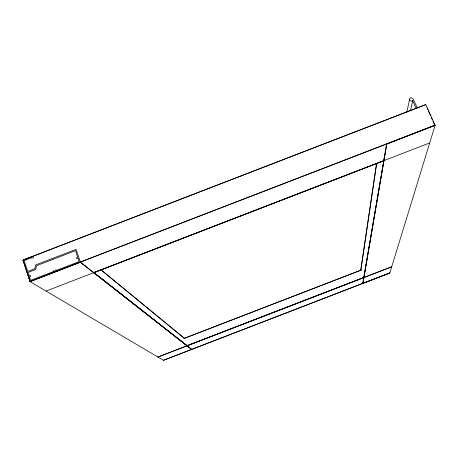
<?xml version="1.0" encoding="UTF-8"?>
<svg xmlns="http://www.w3.org/2000/svg" width="458" height="458" viewBox="0 0 458 458"><rect width="100%" height="100%" fill="white"/><g stroke="black" fill="none" stroke-linecap="round" stroke-linejoin="round"><path stroke-width="0.69" d="M80.396 262.251L76.062 249.37L35.793 264.884L34.779 268.72L27.715 271.445L24.171 260.613L31.224 257.894L33.268 258.037L32.976 256.331L22.9 260.161L30.028 281.67L80.35 262.274L191.667 349.305M417.295 107.842L412.893 98.562L411.324 97.703A1.7 1.592 0.5 0 0 410.082 98.201L409.595 99.415A1.924 1.798 0.5 0 0 410.156 100.628L411.427 101.138A1.7 1.592 0.5 0 0 412.675 100.634L416.196 108.489M435.094 125.395L425.791 104.521L23.037 260.007L30.022 281.475L435.094 125.395L389.787 273.037L362.902 283.416L386.684 144.098L435.003 125.234M360.692 270.672L376.573 163.42M360.761 270.518L376.568 164.027M384.422 156.722L362.788 283.393M384.663 155.319L384.903 153.911M385.144 152.503L385.384 151.094M385.985 147.573L386.226 146.171M362.902 283.416L386.792 144.087M406.813 112.239L409.641 98.968M410.523 110.378L412.704 100.6M433.033 121.605L434.579 124.742M191.662 349.397L93.403 272.247M389.838 273.002L163.5 360.297L29.873 281.538M191.621 349.448L80.442 262.211M23.055 260.155L425.877 104.647M30.022 281.475L435.037 125.126M94.171 272.464L383.558 160.758M94.199 272.55L383.598 160.844M183.996 338.428L361.288 270.002M184.013 338.479L361.31 270.06M186.589 345.893L363.709 277.537M157.97 356.971L391.676 266.745M391.716 266.859L158.004 357.051M29.14 277.519L29.535 279.145M82.177 263.43L83.299 264.312M84.421 265.193L85.543 266.075M93.398 272.144L187.173 345.779M100.749 269.728L184.517 338.468M100.897 269.733L184.677 338.536M429.564 142.999L46.178 291.042M426.982 107.75L427.852 109.697M428.43 110.996L430.468 115.542M431.178 117.139L432.415 119.91M163.483 360.274L389.85 272.882M52.853 259.405L36.669 265.657L35.655 269.493L28.035 272.436L29.169 275.893L29.673 275.699A0.613 0.573 -46 0 1 30.646 275.882A0.613 0.573 -46 0 1 29.999 276.689L29.489 276.884L30.623 280.353L53.397 271.565L53.403 270.724L53.901 271.365L55.928 270.586L55.928 269.745L56.431 270.392L79.2 261.598L78.026 258.146L77.522 258.346A0.607 0.573 -42.4 0 1 76.543 258.163A0.607 0.573 -42.4 0 1 77.184 257.356L77.688 257.161L75.478 250.675L52.853 259.405"/></g></svg>
